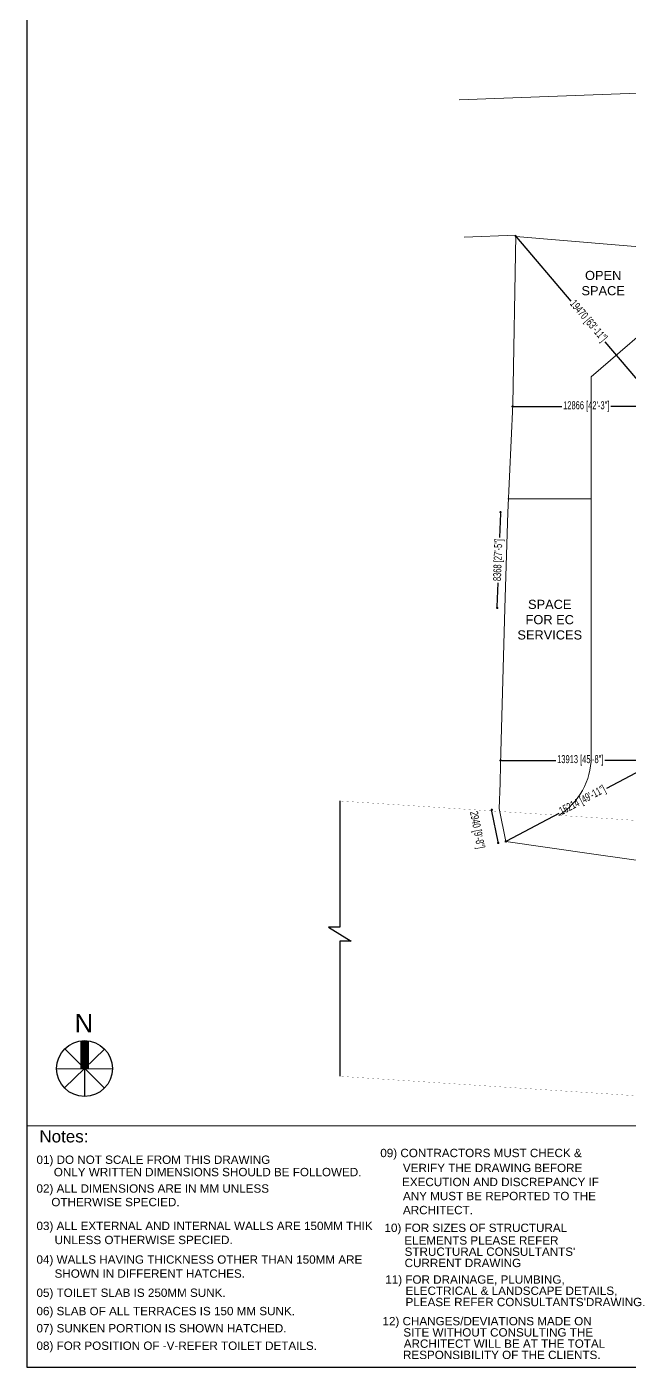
# Model space of a CAD drawing. Header units: inches. Extents: x -1856224 to -1617783, y -9059 to 170583.
# Drawn here: x -1856224 to -1803625, y -9059 to 108032 of the extents above; entities that cross this region are included whole.
import ezdxf

# ---------------------------------------------------------------- set-up
doc = ezdxf.new("R2010")
doc.units = ezdxf.units.IN
doc.header["$MEASUREMENT"] = 0
doc.linetypes.add('DASHED2', pattern=[0.375, 0.25, -0.125])
for name, color, linetype, lineweight in [('A03 Roads', 7, 'Continuous', 15), ('C06 Parapet Wall', 39, 'Continuous', 15), ('Compound Wall', 1, 'Continuous', 30), ('S03 Title Block', 7, 'Continuous', 20), ('T01 Dimenstions Scale 01', 106, 'Continuous', 9), ('U05 Room Names-Scale 2', 7, 'Continuous', 25)]:
    doc.layers.add(name, color=color, linetype=linetype, lineweight=lineweight)
doc.styles.add('SWIS721LTCNBT', font='stylu.ttf')
doc.styles.add('vka-arial', font='arial.ttf')
doc.styles.add('vka-romans', font='GOTHIC.TTF', dxfattribs={"width": 0.7})
doc.dimstyles.new('vka-dim0100', dxfattribs={"dimscale": 100, "dimtxt": 1, "dimasz": 0.7, "dimexe": 1.5, "dimexo": 2.5, "dimgap": 1, "dimtad": 0, "dimdec": 0, "dimzin": 0, "dimdsep": 46, "dimtxsty": 'vka-romans', "dimblk": 'vkadot', "dimcen": 1.5, "dimdle": 1.5, "dimse1": 1, "dimse2": 1, "dimclrd": 256, "dimclre": 256, "dimclrt": 7, "dimadec": 1, "dimazin": 0, "dimtfac": 1, "dimtdec": 0, "dimtofl": 0, "dimtmove": 2, "dimatfit": 3, "dimfxl": 1, "dimtolj": 1, "dimtzin": 0, "dimarcsym": 0})

# ---------------------------------------------------------------- blocks, each defined once
blk = doc.blocks.new('vkadot')
at = {"layer": 'T01 Dimenstions Scale 01'}
for q in [(-0.9, 0), (0, 0.9), (0.9, 0), (0, -0.9)]:
    blk.add_line((0, 0), q, dxfattribs=at)
blk.add_circle((0, 0), 0.579, dxfattribs=at)
blk = doc.blocks.new('*D1636')
at = {"layer": 'T01 Dimenstions Scale 01', "lineweight": -2, "transparency": 16777216}
for p, q in [((-1814753, 43954), (-1810032, 43954)), ((-1801040, 43954), (-1805761, 43954))]:
    blk.add_line(p, q, dxfattribs=at)
at = {"layer": 'T01 Dimenstions Scale 01', "lineweight": -2, "transparency": 16777216, "xscale": 100, "yscale": 100, "zscale": 100, "rotation": 180}
blk.add_blockref('vkadot', (-1814853, 43954), dxfattribs=at)
at = {"layer": 'T01 Dimenstions Scale 01', "lineweight": -2, "transparency": 16777216, "xscale": 100, "yscale": 100, "zscale": 100}
blk.add_blockref('vkadot', (-1800940, 43954), dxfattribs=at)
at = {"layer": 'T01 Dimenstions Scale 01', "color": 7, "transparency": 16777216, "insert": (-1807896, 43954), "char_height": 700, "attachment_point": 5, "style": 'vka-romans'}
blk.add_mtext('\\A1;13913 [45\'-8"]', dxfattribs=at)
blk = doc.blocks.new('*D1637')
at = {"layer": 'T01 Dimenstions Scale 01', "lineweight": -2, "transparency": 16777216}
for p, q in [((-1813705, 74868), (-1809508, 74868)), ((-1801040, 74868), (-1805237, 74868))]:
    blk.add_line(p, q, dxfattribs=at)
at = {"layer": 'T01 Dimenstions Scale 01', "lineweight": -2, "transparency": 16777216, "xscale": 100, "yscale": 100, "zscale": 100, "rotation": 180}
blk.add_blockref('vkadot', (-1813805, 74868), dxfattribs=at)
at = {"layer": 'T01 Dimenstions Scale 01', "lineweight": -2, "transparency": 16777216, "xscale": 100, "yscale": 100, "zscale": 100}
blk.add_blockref('vkadot', (-1800940, 74868), dxfattribs=at)
at = {"layer": 'T01 Dimenstions Scale 01', "color": 7, "transparency": 16777216, "insert": (-1807373, 74868), "char_height": 700, "attachment_point": 5, "style": 'vka-romans'}
blk.add_mtext('\\A1;12866 [42\'-3"]', dxfattribs=at)
blk = doc.blocks.new('*D1668')
at = {"layer": 'T01 Dimenstions Scale 01', "lineweight": -2, "transparency": 16777216}
blk.add_line((-1815078, 36836), (-1815607, 39525), dxfattribs=at)
at = {"layer": 'T01 Dimenstions Scale 01', "lineweight": -2, "transparency": 16777216, "xscale": 100, "yscale": 100, "zscale": 100}
for p, rotation in [((-1815627, 39623), 101.1287419372108), ((-1815059, 36738), 281.1287419372108)]:
    blk.add_blockref('vkadot', p, dxfattribs=dict(at, rotation=rotation))
at = {"layer": 'T01 Dimenstions Scale 01', "color": 7, "transparency": 16777216, "insert": (-1816972, 37860), "char_height": 700, "attachment_point": 5, "rotation": 281.12874, "style": 'vka-romans'}
blk.add_mtext('\\A1;2940 [9\'-8"]', dxfattribs=at)
blk = doc.blocks.new('*D1671')
at = {"layer": 'T01 Dimenstions Scale 01', "lineweight": -2, "transparency": 16777216}
for p, q in [((-1814866, 65527), (-1814937, 63428)), ((-1815142, 57364), (-1815071, 59463))]:
    blk.add_line(p, q, dxfattribs=at)
at = {"layer": 'T01 Dimenstions Scale 01', "lineweight": -2, "transparency": 16777216, "xscale": 100, "yscale": 100, "zscale": 100}
for p, rotation in [((-1814862, 65627), 88.0580143718342), ((-1815146, 57264), 268.0580143718342)]:
    blk.add_blockref('vkadot', p, dxfattribs=dict(at, rotation=rotation))
at = {"layer": 'T01 Dimenstions Scale 01', "color": 7, "transparency": 16777216, "insert": (-1815004, 61446), "char_height": 700, "attachment_point": 5, "rotation": 88.05801, "style": 'vka-romans'}
blk.add_mtext('\\A1;8368 [27\'-5"]', dxfattribs=at)
blk = doc.blocks.new('*D1776')
at = {"layer": 'T01 Dimenstions Scale 01', "lineweight": -2, "transparency": 16777216}
for p, q in [((-1813459, 89649), (-1808734, 84071)), ((-1801004, 74945), (-1805729, 80523))]:
    blk.add_line(p, q, dxfattribs=at)
at = {"layer": 'T01 Dimenstions Scale 01', "lineweight": -2, "transparency": 16777216, "xscale": 100, "yscale": 100, "zscale": 100}
for p, rotation in [((-1813524, 89726), 130.2634706378064), ((-1800940, 74868), 310.2634706378064)]:
    blk.add_blockref('vkadot', p, dxfattribs=dict(at, rotation=rotation))
at = {"layer": 'T01 Dimenstions Scale 01', "color": 7, "transparency": 16777216, "insert": (-1807232, 82297), "char_height": 700, "attachment_point": 5, "rotation": 310.26347, "style": 'vka-romans'}
blk.add_mtext('\\A1;19470 [63\'-11"]', dxfattribs=at)
blk = doc.blocks.new('*D1815')
at = {"layer": 'T01 Dimenstions Scale 01', "lineweight": -2, "transparency": 16777216}
for p, q in [((-1801028, 43908), (-1805614, 41494)), ((-1814314, 36914), (-1809728, 39328))]:
    blk.add_line(p, q, dxfattribs=at)
at = {"layer": 'T01 Dimenstions Scale 01', "lineweight": -2, "transparency": 16777216, "xscale": 100, "yscale": 100, "zscale": 100}
for p, rotation in [((-1800940, 43954), 27.76326313835627), ((-1814402, 36868), 207.7632631383563)]:
    blk.add_blockref('vkadot', p, dxfattribs=dict(at, rotation=rotation))
at = {"layer": 'T01 Dimenstions Scale 01', "color": 7, "transparency": 16777216, "insert": (-1807671, 40411), "char_height": 700, "attachment_point": 5, "rotation": 27.76326, "style": 'vka-romans'}
blk.add_mtext('\\A1;15214 [49\'-11"]', dxfattribs=at)

msp = doc.modelspace()

# ---------------------------------------------------------------- linework, layer by layer
at = {"linetype": 'Continuous'}
for p, q in [((-1852912.3, 18747.8), (-1849450.4, 15314.5)), ((-1852931.1, 15333.6), (-1849431.6, 18728.7))]:
    msp.add_line(p, q, dxfattribs=at)
for p, q in [((-1853619.2, 17044.5), (-1848743.5, 17017.7)), ((-1851181.4, 17031.1), (-1851194.8, 14593.3))]:
    msp.add_line(p, q)
msp.add_lwpolyline([(-1856223.6, -9058.7), (-1617783, -9058.7), (-1617783, 170583.1), (-1856223.6, 170583.1)], close=True)
at = {"color": 250, "ltscale": 0.15}
msp.add_lwpolyline([(-1828880.7, 40402.1), (-1828880.7, 29378.4), (-1829870.2, 29378.4), (-1827891.2, 28143.8), (-1828880.7, 28143.8), (-1828880.7, 16350.5)], dxfattribs=at)
at = {"const_width": 754.7}
msp.add_lwpolyline([(-1851181.4, 17031.1), (-1851168, 19469)], dxfattribs=at)
msp.add_circle((-1851181.4, 17031.1), 2437.9)
at = {"layer": 'A03 Roads', "color": 5, "linetype": 'DASHED2', "ltscale": 5500, "const_width": 10}
for points in [[(-1672002.8, 38887.6), (-1708077.3, 37381.5), (-1726254.8, 37548.3), (-1745009, 37599.3), (-1756278.8, 37637.3), (-1770656.4, 37716.7), (-1778064.9, 37791.4), (-1786553.9, 37958.1), (-1790771.6, 37943.3), (-1791414.9, 37944.5), (-1828880.7, 40402.1)], [(-1640850.9, 16167.3), (-1707686.6, 13376.9), (-1726397.6, 13548.6), (-1745074.3, 13599.4), (-1756385.5, 13637.5), (-1770843.6, 13717.4), (-1778421.5, 13793.7), (-1786747.6, 13957.3), (-1790751.6, 13943.3), (-1792223.3, 13946), (-1828880.7, 16350.5)]]:
    msp.add_lwpolyline(points, dxfattribs=at)
at = {"layer": 'C06 Parapet Wall'}
msp.add_lwpolyline([(-1809778.5, 39149.1, 0.25957521), (-1806939.7, 44248.8), (-1806939.7, 77457.3), (-1799991, 83457.3), (-1799991, 88587.8)], format="xyb", dxfattribs=at)
msp.add_lwpolyline([(-1814210, 66792.5), (-1806939.7, 66792.5)], dxfattribs=at)
at = {"layer": 'Compound Wall', "linetype": 'Continuous', "lineweight": 0, "flags": 128}
for points, elevation in [([(-1791846.6, 115419.5), (-1791708.4, 114929.3), (-1790659.8, 103656.5), (-1792436.7, 100903.7), (-1798991.4, 101439.3), (-1799991, 88587.8), (-1813523.6, 89725.8)], 4934), ([(-1802974.6, 39398.5), (-1802908.9, 41628.2), (-1802866.8, 43284.2), (-1802498.4, 56876.4), (-1802218.2, 65140.4), (-1801802.4, 74675.5), (-1801293.2, 102287.8), (-1818469.5, 101652.1)], 12495), ([(-1814969.4, 39751.9), (-1814904.4, 41957.5), (-1814862.6, 43599.3), (-1814492.9, 57242.3), (-1814209.3, 65605.2), (-1813797.6, 75047.6), (-1813525, 89826.9), (-1818025.7, 89660.3)], 12495), ([(-1705573.2, 28607.7), (-1730510.4, 29492.1), (-1751512.1, 30034.7), (-1760936.9, 30240.7), (-1771875.5, 30775.1), (-1782726, 32279.3), (-1793736.4, 33914.6), (-1806718.7, 35767.8), (-1814402, 36867.6), (-1814969.4, 39751.9)], -956)]:
    msp.add_lwpolyline(points, dxfattribs=dict(at, elevation=elevation))
at = {"layer": 'S03 Title Block'}
msp.add_line((-1617783, 12020.2), (-1856223.6, 12020.2), dxfattribs=at)

# ---------------------------------------------------------------- texts
at = {"color": 7, "style": 'vka-arial'}
msp.add_text('N', height=1598.9, dxfattribs=at).set_placement((-1852050.3, 20202.5))
at = {"layer": 'S03 Title Block', "lineweight": -3, "style": 'vka-arial'}
for s, height, p in [('Notes:', 1059.87, (-1855123.9, 10576.8)), ('01) DO NOT SCALE FROM THIS DRAWING', 728.664, (-1855379, 8701.6)), ('09) CONTRACTORS MUST CHECK &', 728.664, (-1825356.7, 9290.2)), ('ONLY WRITTEN DIMENSIONS SHOULD BE FOLLOWED.', 728.664, (-1853866.5, 7621.6)), ('VERIFY THE DRAWING BEFORE', 728.664, (-1823383.2, 7983.9)), ('EXECUTION AND DISCREPANCY IF', 728.664, (-1823459.2, 6756.6)), ('02) ALL DIMENSIONS ARE IN MM UNLESS ', 728.664, (-1855379, 6186.2)), ('ANY MUST BE REPORTED TO THE', 728.664, (-1823377.2, 5529.2)), ('OTHERWISE SPECIED.', 728.664, (-1854081.7, 4999.8)), ('ARCHITECT.', 728.66, (-1823377.2, 4302.3)), ('03) ALL EXTERNAL AND INTERNAL WALLS ARE 150MM THIK', 728.664, (-1855379, 2921.3)), ('10) FOR SIZES OF STRUCTURAL', 728.664, (-1824992.5, 2753.3)), ('UNLESS OTHERWISE SPECIED.', 728.664, (-1853800.3, 1693.4)), ('ELEMENTS PLEASE REFER', 728.664, (-1823260.3, 1649.5)), ("STRUCTURAL CONSULTANTS'", 728.664, (-1823232.5, 667.6)), ('04) WALLS HAVING THICKNESS OTHER THAN 150MM ARE', 728.664, (-1855379, -17)), ('CURRENT DRAWING', 728.664, (-1823234.5, -313.9)), ('SHOWN IN DIFFERENT HATCHES.', 728.664, (-1853800.3, -1244.9)), ('11) FOR DRAINAGE, PLUMBING,', 728.664, (-1824924.7, -1764.4)), ('05) TOILET SLAB IS 250MM SUNK.', 728.664, (-1855379, -2919)), ('ELECTRICAL & LANDSCAPE DETAILS,', 728.664, (-1823155.8, -2745.9)), ("PLEASE REFER CONSULTANTS'DRAWING.", 728.664, (-1823154.2, -3727.4)), ('06) SLAB OF ALL TERRACES IS 150 MM SUNK.', 728.664, (-1855379, -4520.1)), ('12) CHANGES/DEVIATIONS MADE ON', 728.664, (-1825168.1, -5401.2)), ('07) SUNKEN PORTION IS SHOWN HATCHED.', 728.664, (-1855379, -6021.1)), ('SITE WITHOUT CONSULTING THE', 728.664, (-1823345.7, -6383.1)), ('08) FOR POSITION OF -V-REFER TOILET DETAILS.', 728.664, (-1855379, -7547.7)), ('ARCHITECT WILL BE AT THE TOTAL', 728.664, (-1823307.9, -7365)), ('RESPONSIBILITY OF THE CLIENTS.', 728.664, (-1823373.1, -8346.9))]:
    msp.add_text(s, height=height, dxfattribs=at).set_placement(p)
at = {"layer": 'U05 Room Names-Scale 2', "ltscale": 3000, "char_height": 800, "width": 5931.015, "attachment_point": 8, "style": 'SWIS721LTCNBT'}
for s, insert in [('{\\fArial|b0|i0|c0|p34;OPEN SPACE }', (-1805897.1, 84568.2)), ('{\\fArial|b0|i0|c0|p34;SPACE FOR EC \\PSERVICES}', (-1810561.3, 54499))]:
    msp.add_mtext(s, dxfattribs=dict(at, insert=insert))

# ---------------------------------------------------------------- dimensions: what is measured, and where the dimension line sits
at = {"layer": 'T01 Dimenstions Scale 01'}
for p1, p2, distance, picture, middle in [((-1800939.7, 74868.3), (-1813523.6, 89725.8, 4934), 0, '*D1776', (-1807231.7, 82297.1)), ((-1814492.9, 57242.3, 12495), (-1814209.3, 65605.2, 12495), 653.2, '*D1671', (-1815003.9, 61445.9)), ((-1814402, 36867.6, -956), (-1800939.7, 43954.5), 0, '*D1815', (-1807670.9, 40411)), ((-1814402, 36867.6, -956), (-1814969.4, 39751.9, -956), 669.7, '*D1668', (-1816972.1, 37860))]:
    dim = msp.add_aligned_dim(p1=p1, p2=p2, distance=distance, dimstyle='vka-dim0100', override={"dimtxt": 7, "dimasz": 1, "dimfxl": 3}, dxfattribs=at)
    dim.commit()
    dim.dimension.update_dxf_attribs({"geometry": picture, "text_midpoint": middle})
for base, p1, p2, picture, middle in [((-1813805.4, 74868.3), (-1800939.7, 74868.3), (-1813805.4, 74868.3), '*D1637', (-1807372.6, 74868.3)), ((-1814853, 43954.5), (-1800939.7, 43954.5), (-1814853, 43954.5), '*D1636', (-1807896.4, 43954.5))]:
    dim = msp.add_linear_dim(base=base, p1=p1, p2=p2, dimstyle='vka-dim0100', override={"dimtxt": 7, "dimasz": 1, "dimfxl": 3}, dxfattribs=at)
    dim.commit()
    dim.dimension.update_dxf_attribs({"geometry": picture, "text_midpoint": middle})

doc.saveas('drawing.dxf')
